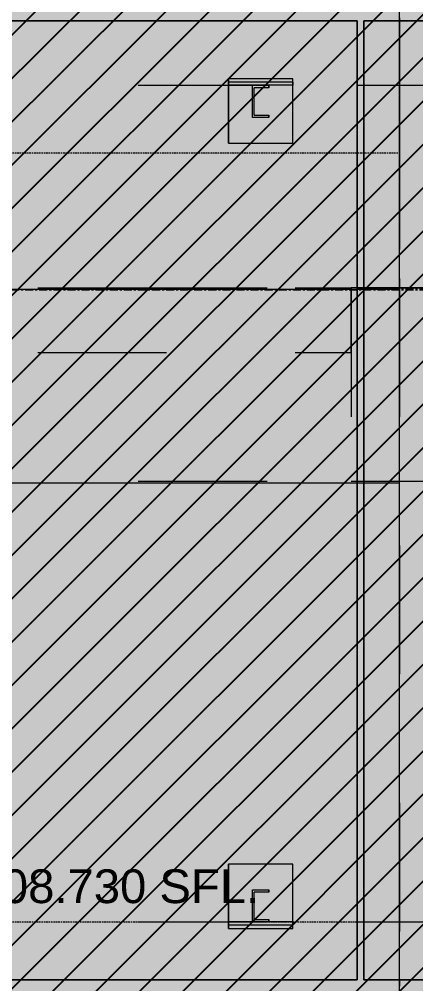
# Model space of a CAD drawing. Header units: millimetres. Extents: x 652937 to 1670132, y 1473552 to 2851037.
# Drawn here: x 832665 to 833896, y 1520608 to 1523605 of the extents above; entities that cross this region are included whole.
import ezdxf
from ezdxf.enums import TextEntityAlignment as Align
from ezdxf.xclip import XClip

# ---------------------------------------------------------------- set-up
doc = ezdxf.new("R2010")
doc.units = ezdxf.units.MM
doc.header["$XCLIPFRAME"] = 0
for name, pattern in [('HIDDEN', [0.375, 0.25, -0.125]), ('TA_GL_005.00000', [13.75, 5, -1.25, 1.25, -1.25, 5]), ('XKITLINE00', [0]), ('XKITLINE02', [4, 2, -2])]:
    doc.linetypes.add(name, pattern=pattern)
for name, color, linetype in [('000 - 0_SYM_DWG_GRIDLINE_MAIN_COLOR_251', 251, 'Continuous'), ('000 - CONCRETE_WALL_MAIN_COLOR_2', 1, 'Continuous'), ('000 - H A T C H', 9, 'Continuous'), ('DIM', 1, 'Continuous')]:
    doc.layers.add(name, color=color, linetype=linetype)
for name, color, linetype, lineweight in [('A-230-M_FLOOR', 2, 'Continuous', 25), ('Part', 2, 'Continuous', 0), ('Vertical Circulation', 7, 'Continuous', 9)]:
    doc.layers.add(name, color=color, linetype=linetype, lineweight=lineweight)
doc.styles.add('ANGSANA', font='angsana.shx', dxfattribs={"width": 0.9})
doc.styles.add('Arial', font='arial.ttf')
doc.styles.add('TA', font='', dxfattribs={"height": 4.5})
doc.styles.get('TA').set_extended_font_data('Cordia New')

# ---------------------------------------------------------------- blocks, each defined once
blk = doc.blocks.new('*U6164')
at = {"layer": '000 - 0_SYM_DWG_GRIDLINE_MAIN_COLOR_251', "linetype": 'ByBlock', "ltscale": 5}
blk.add_line((200, 0), (-30071, 0), dxfattribs=at)
at = {"style": 'TA', "flags": 1}
blk.add_attdef('LOCATION', (6, -6), '', height=4.5, rotation=270, dxfattribs=at)
blk = doc.blocks.new('W-1-PP18-ST_ENT3_REV02_20260413-044638_PP18_ENT3_ELE2-DIMS-2')
at = {"color": 6, "linetype": 'TA_GL_005.00000', "rotation": 180}
blk.add_blockref('*U6164', (-7244, 110695), dxfattribs=at)
blk = doc.blocks.new('LEV-SEC')
blk.add_hatch(color=1).paths.add_polyline_path([(-1.622, 2.668), (0, 0), (1.622, 2.668)])
at = {"color": 1}
for p, q in [((-1.622, 2.668), (0, 0)), ((1.622, 2.668), (-1.622, 2.668)), ((0, 0), (1.622, 2.668)), ((1.622, 0), (-1.622, 0))]:
    blk.add_line(p, q, dxfattribs=at)
at = {"color": 2, "style": 'ANGSANA'}
blk.add_attdef('ELEVATION', text='', height=2.4, dxfattribs=at).set_placement((2.913, 2.209), align=Align.BOTTOM_LEFT)
blk = doc.blocks.new('15')
at = {"layer": 'Part', "color": 253, "linetype": 'XKITLINE00', "lineweight": 0}
for points in [[(663598.1229, 1524501.7062), (663598.1229, 1524504.6862), (663596.6429, 1524504.6862), (663596.6429, 1524501.7062)], [(663598.1429, 1524501.7062), (663599.6229, 1524501.7062), (663599.6229, 1524501.7062), (663599.6229, 1524504.6862), (663598.1429, 1524504.6862)]]:
    blk.add_lwpolyline(points, close=True, dxfattribs=at)
blk = doc.blocks.new('W-1-PP18-ST_ENT3_REV02_20260413-214324_PP18_ENT3_SE_ELE4-1')
at = {"layer": 'A-230-M_FLOOR', "color": 4, "lineweight": 9}
blk.add_lwpolyline([(11175, 103500), (11175, 114420)], dxfattribs=at)
at = {"layer": 'Part', "color": 1, "linetype": 'HIDDEN', "lineweight": 0, "ltscale": 20}
for p, q in [((8450, 111120), (11175, 111120)), ((8450, 108730), (11175, 108730))]:
    blk.add_line(p, q, dxfattribs=at)
at = {"layer": 'Part', "linetype": 'XKITLINE00', "lineweight": 0}
for p, q in [((11175, 110695), (8450, 110695)), ((8450, 110095), (11175, 110095))]:
    blk.add_line(p, q, dxfattribs=at)
at = {"layer": 'DIM'}
ref = blk.add_blockref('LEV-SEC', (9450.5, 108730), dxfattribs=dict(at, xscale=34.99999999999999, yscale=34.99999999999999, zscale=34.99999999999999))
ref.add_attrib('ELEVATION', 'EL.+108.730 SFL.', dxfattribs={"layer": '0', "color": 3, "height": 105, "style": 'Arial'}).set_placement((9552.5, 108756.9), align=Align.BOTTOM_LEFT)
at = {"layer": 'Vertical Circulation', "color": 4, "xscale": 1000, "yscale": 1000, "zscale": 1000}
blk.add_blockref('15', (-663587079.2, -1524393156.2), dxfattribs=at)
blk = doc.blocks.new('*A40004524')
at = {"layer": 'Part', "linetype": 'XKITLINE02', "lineweight": 0}
for p, q in [((67.421867, -83.220099), (67.421867, -93.970099)), ((67.421867, -83.220099), (69.422117, -83.220099)), ((67.422117, -99.720099), (67.422117, -83.220099))]:
    blk.add_line(p, q, dxfattribs=at)
at = {"layer": 'Part', "linetype": 'XKITLINE00', "lineweight": 0}
blk.add_line((67.421867, -93.970099), (67.421867, -94.070099), dxfattribs=at)
blk = doc.blocks.new('*A40334557')
at = {"layer": 'Part', "linetype": 'XKITLINE00', "lineweight": 0}
for p, q in [((66.865186, -79.070099), (74.265336, -79.070099)), ((66.865186, -93.970099), (66.865186, -79.070099)), ((74.265186, -93.970099), (66.865186, -93.970099))]:
    blk.add_line(p, q, dxfattribs=at)
at = {"layer": 'Part', "linetype": 'XKITLINE02', "lineweight": 0}
for p, q in [((66.865337, -79.070099), (66.865186, -79.070099)), ((66.865337, -93.970099), (66.865337, -79.070099))]:
    blk.add_line(p, q, dxfattribs=at)
blk = doc.blocks.new('*A40344558')
at = {"layer": 'Part', "linetype": 'XKITLINE00', "lineweight": 0}
for p, q in [((59.365186, -79.070099), (66.765337, -79.070099)), ((66.765186, -93.970099), (66.765186, -79.070099)), ((66.765337, -79.070099), (66.765337, -93.970099)), ((66.765186, -93.970099), (59.365186, -93.970099)), ((66.765337, -93.970099), (66.765186, -93.970099))]:
    blk.add_line(p, q, dxfattribs=at)
at = {"layer": 'Part', "linetype": 'XKITLINE02', "lineweight": 0}
blk.add_line((66.765186, -93.970099), (66.765337, -93.970099), dxfattribs=at)
blk = doc.blocks.new('*A44765000')
at = {"layer": 'Part', "linetype": 'XKITLINE02', "lineweight": 0}
for p, q in [((59.365186, -83.220099), (66.765362, -83.220099)), ((66.865186, -83.220099), (74.265361, -83.220099)), ((59.365186, -86.220099), (66.765362, -86.220099)), ((66.865186, -86.220099), (74.265361, -86.220099))]:
    blk.add_line(p, q, dxfattribs=at)
at = {"layer": 'Part', "linetype": 'XKITLINE00', "lineweight": 0}
for p, q in [((66.765362, -83.220099), (66.865186, -83.220099)), ((66.765362, -86.220099), (66.865186, -86.220099))]:
    blk.add_line(p, q, dxfattribs=at)
blk = doc.blocks.new('*A44775001')
at = {"layer": 'Part', "linetype": 'XKITLINE02', "lineweight": 0}
for p, q in [((59.365186, -93.070099), (66.765362, -93.070099)), ((66.865186, -93.070099), (74.265361, -93.070099))]:
    blk.add_line(p, q, dxfattribs=at)
at = {"layer": 'Part', "linetype": 'XKITLINE00', "lineweight": 0}
blk.add_line((66.765362, -93.070099), (66.865186, -93.070099), dxfattribs=at)
blk = doc.blocks.new('*A44795003')
at = {"layer": 'Part', "linetype": 'XKITLINE02', "lineweight": 0}
for p, q in [((59.365186, -80.070099), (66.765362, -80.070099)), ((66.865186, -80.070099), (74.265361, -80.070099))]:
    blk.add_line(p, q, dxfattribs=at)
at = {"layer": 'Part', "linetype": 'XKITLINE00', "lineweight": 0}
blk.add_line((66.765362, -80.070099), (66.865186, -80.070099), dxfattribs=at)
blk = doc.blocks.new('*A47695293')
at = {"layer": 'Part', "linetype": 'XKITLINE02', "lineweight": 0}
for p, q in [((67.422117, -64.620099), (67.422117, -83.220099)), ((67.421867, -79.070099), (67.421867, -83.220099)), ((67.421867, -83.220099), (69.422117, -83.220099))]:
    blk.add_line(p, q, dxfattribs=at)
at = {"layer": 'Part', "linetype": 'XKITLINE00', "lineweight": 0}
blk.add_line((67.421867, -79.020099), (67.421867, -79.070099), dxfattribs=at)
blk = doc.blocks.new('*A48195343')
at = {"layer": 'Part', "linetype": 'XKITLINE02', "lineweight": 0}
for p, q in [((65.765369, -79.970099), (64.765357, -79.970099)), ((64.765357, -79.970099), (64.765357, -80.970099)), ((64.765369, -80.970099), (64.765369, -79.970099)), ((65.765357, -80.970099), (65.765357, -79.970099)), ((65.765369, -80.970099), (65.765369, -79.970099)), ((64.765357, -80.970099), (65.765369, -80.970099))]:
    blk.add_line(p, q, dxfattribs=at)
blk = doc.blocks.new('*A48215345')
at = {"layer": 'Part', "linetype": 'XKITLINE02', "lineweight": 0}
for p, q in [((65.765609, -80.020099), (64.765409, -80.020099)), ((64.765409, -80.070099), (64.765409, -80.020099)), ((65.765609, -80.070099), (64.765409, -80.070099)), ((64.765609, -80.070099), (64.765609, -80.020099)), ((65.765409, -80.020099), (65.765609, -80.020099)), ((65.765409, -80.070099), (65.765409, -80.020099)), ((65.765609, -80.070099), (65.765409, -80.070099)), ((65.765609, -80.020099), (65.765609, -80.070099))]:
    blk.add_line(p, q, dxfattribs=at)
blk = doc.blocks.new('*A48235347')
at = {"layer": 'Part', "linetype": 'XKITLINE02', "lineweight": 0}
for p, q in [((65.140384, -80.070099), (65.390524, -80.070099)), ((65.140384, -80.570099), (65.140384, -80.070099)), ((65.140524, -80.570099), (65.140524, -80.070099)), ((65.390524, -80.107599), (65.165384, -80.107599)), ((65.165384, -80.532599), (65.165384, -80.107599)), ((65.165524, -80.532599), (65.165524, -80.107599)), ((65.390384, -80.107599), (65.390384, -80.070099)), ((65.390524, -80.070099), (65.390524, -80.107599)), ((65.390524, -80.570099), (65.140384, -80.570099)), ((65.165384, -80.532599), (65.390524, -80.532599)), ((65.390384, -80.570099), (65.390384, -80.532599)), ((65.390524, -80.532599), (65.390524, -80.570099))]:
    blk.add_line(p, q, dxfattribs=at)
blk = doc.blocks.new('*A48355359')
at = {"layer": 'Part', "linetype": 'XKITLINE02', "lineweight": 0}
for p, q in [((53.802142, -83.220099), (53.802733, -83.220099)), ((53.802142, -83.220099), (66.672734, -83.220099)), ((53.802142, -84.220099), (53.802142, -83.220099)), ((56.002392, -83.220099), (56.002392, -84.220099)), ((56.002733, -83.220099), (60.002733, -84.220099)), ((60.002392, -83.220099), (60.002733, -83.220099)), ((60.002392, -84.220099), (60.002392, -83.220099)), ((66.672142, -84.220099), (66.672142, -83.220099)), ((53.802142, -84.220099), (66.672734, -84.220099)), ((56.002392, -84.220099), (56.002733, -84.220099))]:
    blk.add_line(p, q, dxfattribs=at)
blk = doc.blocks.new('*A48375361')
at = {"layer": 'Part', "linetype": 'XKITLINE02', "lineweight": 0}
for p, q in [((67.922734, -83.220099), (66.672142, -83.220099)), ((66.672142, -83.220099), (66.672142, -86.220099)), ((67.922142, -86.220099), (67.922142, -83.220099)), ((66.672142, -86.220099), (67.922734, -86.220099))]:
    blk.add_line(p, q, dxfattribs=at)
blk = doc.blocks.new('*A48455369')
at = {"layer": 'Part', "linetype": 'XKITLINE02', "lineweight": 0}
for p, q in [((65.140384, -92.570099), (65.390524, -92.570099)), ((65.140384, -93.070099), (65.140384, -92.570099)), ((65.140524, -93.070099), (65.140524, -92.570099)), ((65.390384, -92.607599), (65.390384, -92.570099)), ((65.390524, -92.570099), (65.390524, -92.607599)), ((65.390524, -92.607599), (65.165384, -92.607599)), ((65.165384, -93.032599), (65.165384, -92.607599)), ((65.165524, -93.032599), (65.165524, -92.607599)), ((65.165384, -93.032599), (65.390524, -93.032599)), ((65.390384, -93.070099), (65.390384, -93.032599)), ((65.390524, -93.032599), (65.390524, -93.070099)), ((65.390524, -93.070099), (65.140384, -93.070099))]:
    blk.add_line(p, q, dxfattribs=at)
blk = doc.blocks.new('*A48465370')
at = {"layer": 'Part', "linetype": 'XKITLINE02', "lineweight": 0}
for p, q in [((65.765369, -92.170099), (64.765357, -92.170099)), ((64.765357, -92.170099), (64.765357, -93.170099)), ((64.765369, -93.170099), (64.765369, -92.170099)), ((65.765357, -93.170099), (65.765357, -92.170099)), ((65.765369, -93.170099), (65.765369, -92.170099)), ((64.765357, -93.170099), (65.765369, -93.170099))]:
    blk.add_line(p, q, dxfattribs=at)
blk = doc.blocks.new('*A48485372')
at = {"layer": 'Part', "linetype": 'XKITLINE02', "lineweight": 0}
for p, q in [((65.765609, -93.070099), (64.765409, -93.070099)), ((64.765409, -93.120099), (64.765409, -93.070099)), ((65.765609, -93.120099), (64.765409, -93.120099)), ((64.765609, -93.120099), (64.765609, -93.070099)), ((65.765409, -93.070099), (65.765609, -93.070099)), ((65.765409, -93.120099), (65.765409, -93.070099)), ((65.765609, -93.120099), (65.765409, -93.120099)), ((65.765609, -93.070099), (65.765609, -93.120099))]:
    blk.add_line(p, q, dxfattribs=at)
blk = doc.blocks.new('W-1-PP18-ST_ENT3_REV02_20260413-214457_PP18_ENT3_SE_ELE4-2')
at = {"lineweight": 0, "xscale": 200, "yscale": 200, "zscale": 200}
for name in ['*A40344558', '*A40334557', '*A47695293', '*A44795003', '*A48195343', '*A48215345', '*A48235347', '*A44765000', '*A48355359', '*A48375361', '*A40004524', '*A48465370', '*A48455369', '*A44775001', '*A48485372']:
    blk.add_blockref(name, (-2309.3778, 127344.0198), dxfattribs=at)
blk = doc.blocks.new('*U7583')
blk.add_wipeout([(3262.6, -11470), (3262.6, -12310), (3000, -12310), (3000, -8620), (0, -8620), (0, 0), (7480, 0), (7480, -9340), (13872, -9340), (13872, -12310), (4562.6, -12310), (4562.6, -11470)])
at = {"layer": '000 - H A T C H'}
h = blk.add_hatch(dxfattribs=at)
h.set_pattern_fill('AR-CONC', color=8, scale=0.05)
h.paths.add_polyline_path([(7480, 0), (0, 0), (0, -8620), (3000, -8620), (3000, -12310), (3262.6, -12310), (3262.6, -11470), (4562.6, -11470), (4562.6, -12310), (13872, -12310), (13872, -9340), (7480, -9340)])
blk = doc.blocks.new('A$Ccc5d2e7b')
at = {"layer": '000 - CONCRETE_WALL_MAIN_COLOR_2'}
blk.add_blockref('*U7583', (0, 0), dxfattribs=at)
at = {"layer": '000 - H A T C H'}
h = blk.add_hatch(dxfattribs=at)
h.set_pattern_fill('ANSI31', color=1, scale=30)
h.set_pattern_definition([(45, (-88709.82, -145266.49), (-67.35192, 67.35192), [])])
h.paths.add_polyline_path([(4562.6, -11470), (4562.6, -12310), (13872, -12310), (13872, -9340), (7480, -9340), (7480, 0), (0, 0), (0, -8620), (3000, -8620), (3000, -12310), (3262.6, -12310), (3262.6, -11470)])

msp = doc.modelspace()

# ---------------------------------------------------------------- block references
at = {"color": 6}
msp.add_blockref('A$Ccc5d2e7b', (829234.2162, 1526940.4203), dxfattribs=at)

# ---------------------------------------------------------------- next in the draw order: block references
msp.add_blockref('W-1-PP18-ST_ENT3_REV02_20260413-044638_PP18_ENT3_ELE2-DIMS-2', (822670.5264, 1412070.4203), dxfattribs=at)

# ---------------------------------------------------------------- next in the draw order: block references
ref = msp.add_blockref('W-1-PP18-ST_ENT3_REV02_20260413-214324_PP18_ENT3_SE_ELE4-1', (822670.5264, 1412070.4203), dxfattribs=at)
XClip(ref).set_block_clipping_path([(-8921.6742467015, 100922), (26429.9241350386, 117178.2602934372)])

# ---------------------------------------------------------------- next in the draw order: block references
ref = msp.add_blockref('W-1-PP18-ST_ENT3_REV02_20260413-214457_PP18_ENT3_SE_ELE4-2', (822670.5264, 1412070.4203), dxfattribs=at)
XClip(ref).set_block_clipping_path([(-8921.6742467015, 100922), (26429.9241350386, 117178.2602934372)])

doc.saveas('drawing.dxf')
